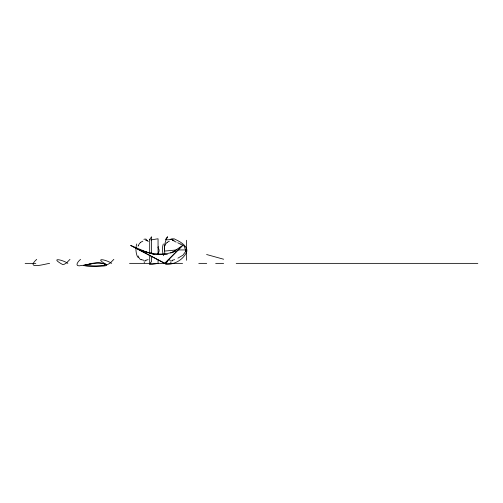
<?xml version="1.0" encoding="UTF-8"?>
<svg xmlns="http://www.w3.org/2000/svg" width="503" height="503" viewBox="0 0 503 503"><rect width="100%" height="100%" fill="white"/><g stroke="black" fill="none" stroke-linecap="round" stroke-linejoin="round"><path stroke-width="0.75" d="M149.687 239.516L149.687 252.927M164.355 247.935L164.563 250.689A8.771 2.364 -59.1 0 0 164.946 251.035L176.478 249.966M138.111 246.237L138.306 245.326M164.644 246.237L164.846 245.326M185.45 251.739L182.991 255.134L177.911 258.177M157.653 253.933L158.917 251.739A3.848 3.552 87.6 0 0 158.998 249.595L157.936 247.463M36.694 259.366C24.999 270.086 44.987 263.924 49.608 263.365M80.543 259.366C76.909 262.384 74.343 267.288 81.737 265.458C89.918 264.729 98.682 260.812 106.586 264.811L106.818 265.257C105.793 267.124 75.299 266.087 88.188 264.358C93.986 262.685 100.481 261.749 106.051 264.641L103.216 265.527L96.148 266.024L86.384 266.03L83.467 265.502L85.629 264.874M167.53 261.365L165.6 263.981A3.628 1.119 -26.8 0 0 165.757 264.333C174.245 264.886 183.752 259.623 186.77 251.544A5.634 5.326 -90 0 0 186.688 249.205C184.865 243.647 178.81 241.17 173.994 238.762L168.128 239.805L165.757 239.724A3.628 1.119 -26.8 0 1 165.6 239.378L167.53 236.762L165.676 240.855L164.739 244.339A15.813 10.72 -90 0 0 164.349 248.734L164.871 253.669M69.992 259.366L66.352 263.063L64.019 264.389A13.776 7.086 -89 0 1 62.579 264.509C49.3 257.096 62.334 259.554 67.848 263.365M113.841 259.366L110.201 263.063L107.868 264.389A13.776 7.086 -89 0 1 106.429 264.509C93.149 257.096 106.19 259.554 111.697 263.365M170.624 253.028L172.692 252.192L182.583 245.483L165.072 263.365L130.761 245.483L146.782 252.192L154.339 254.424L167.292 254.424M182.583 245.483L164.6 263.365L130.761 245.483M140.639 242.314L142.833 241.163M167.178 242.314L169.366 241.163M175.39 251.072C163.815 256.26 150.931 253.808 139.337 249.953L154.339 254.424M171.265 252.751L175.358 251.072M148.14 259.63L145.688 260.277M174.679 259.63L172.227 260.277M93.457 263.365L86.189 264.779M151.032 239.906L158.055 238.762L158.068 254.134M145.914 240.289L147.473 240.711M172.454 240.289L174.013 240.711M177.936 249.947L186.814 249.934M25.15 263.365L35.814 263.365M129.516 263.365L182.583 263.365M198.773 263.365L206.714 263.365M215.68 263.365L223.621 263.365M236.209 263.365L477.837 263.365M170.108 260.183L168.222 259.762M143.569 260.183L141.23 259.611M206.607 254.512L223.634 259.24M150.171 239.856L149.837 239.724A3.628 1.119 -26.8 0 1 149.674 239.378L151.61 236.762L151.61 252.971M177.754 242.742L180.615 244.269M184.475 247.463L185.544 249.589A3.848 3.552 87.6 0 1 185.437 251.733M138.57 257.347L138.168 255.926M186.575 240.289L186.575 260.296M158.068 260.007L158.068 263.365L152.208 264.415L149.837 264.333A3.628 1.119 -26.8 0 1 149.674 263.981L151.61 261.365L151.61 256.329M149.687 255.166L149.687 264.119M180.747 243.917A15.297 13.965 83.6 0 1 184.947 246.916M176.125 242.106A10.871 0.547 25.4 0 1 172.296 239.918M170.41 239.309A12.368 4.546 -48.4 0 1 173.164 239.472M165.022 245.439A7.891 6.306 70.8 0 1 167.222 242.402M163.582 255.719A9.632 4.558 86 0 1 163.299 243.961M172.523 260.78A15.631 9.023 48.9 0 1 170.423 260.925M171.378 263.17A15.637 3.527 -35.4 0 1 170.762 262.176M158.162 246.671A15.297 13.965 83.6 0 1 158.407 246.916M148.335 241.44A10.871 0.547 25.4 0 1 145.763 239.918M143.877 239.309A12.368 4.546 -48.4 0 1 146.625 239.472M138.488 245.439A7.891 6.306 70.8 0 1 140.689 242.402M137.665 257.121A9.632 4.558 86 0 1 136.766 243.961M141.117 259.806A8.633 5.917 -54.3 0 1 138.759 257.209M145.989 260.78A15.631 9.023 48.9 0 1 143.889 260.925M144.392 262.849A15.637 3.527 -35.4 0 1 144.223 262.176"/></g></svg>
